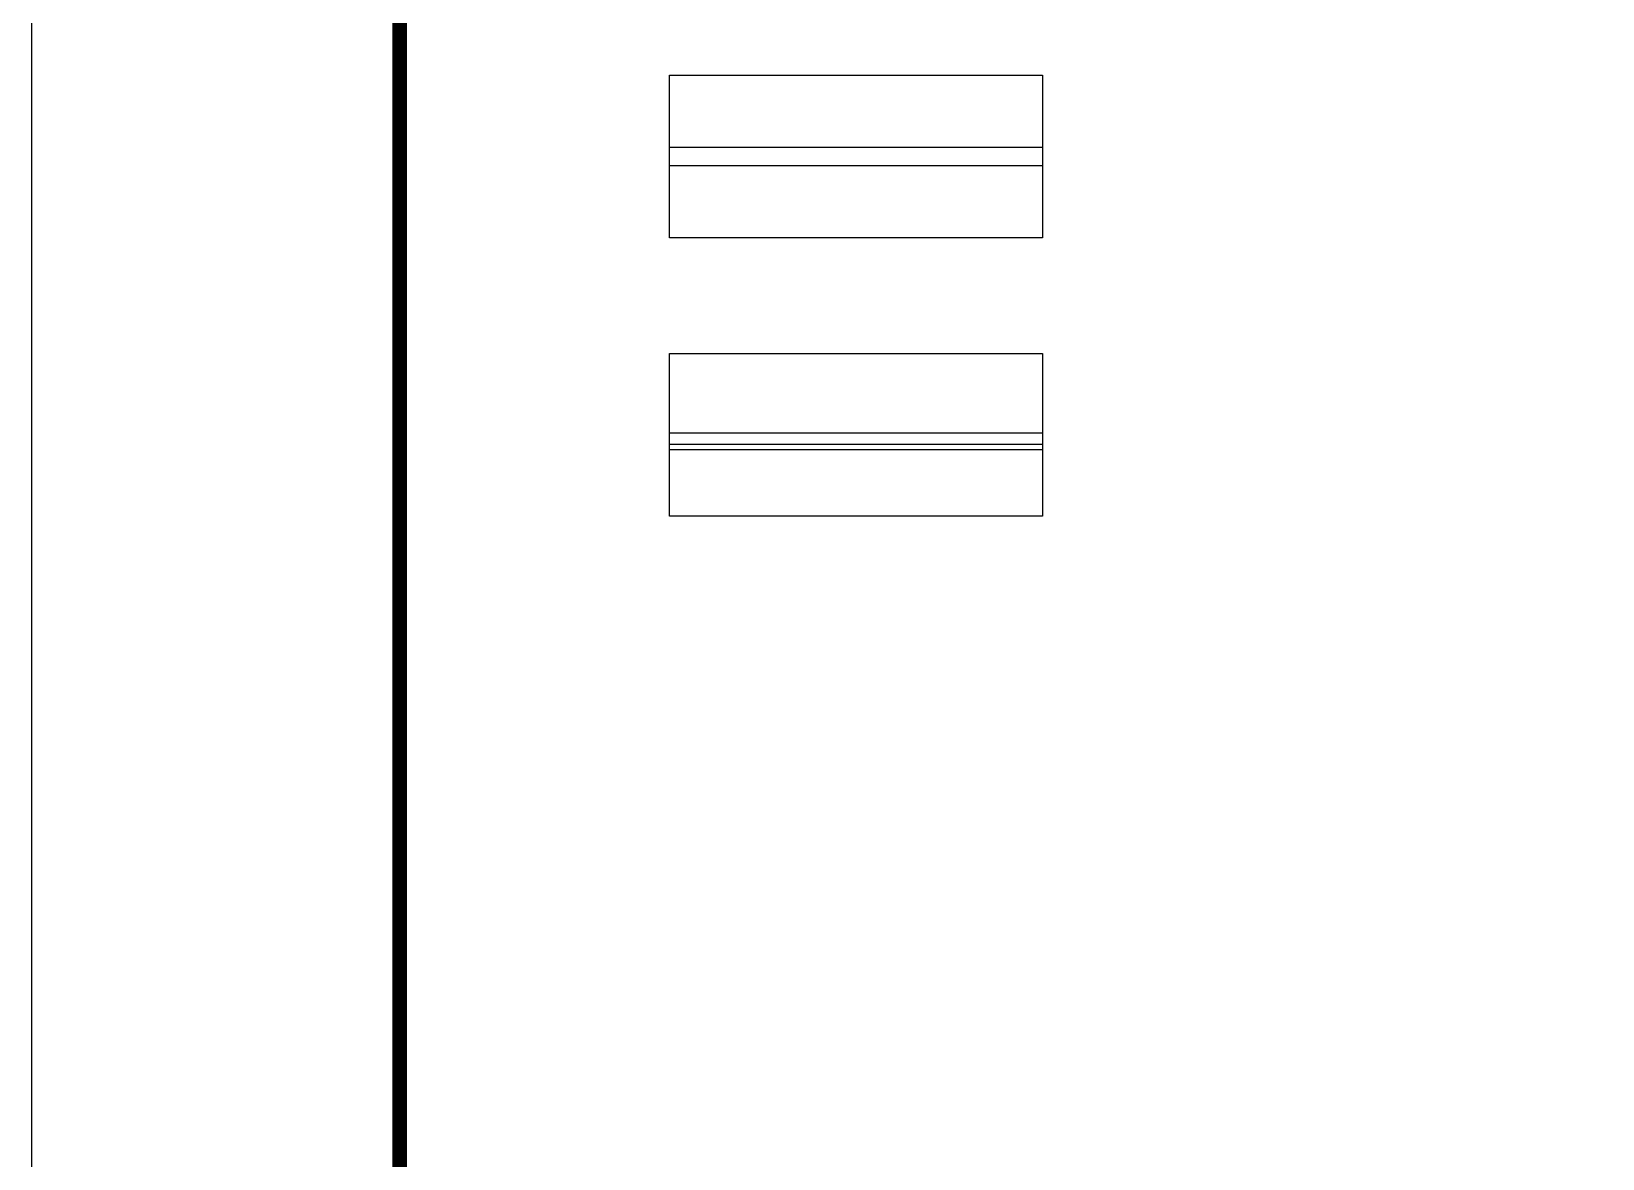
# Model space of a CAD drawing. Extents: x -34815 to 81416, y -425322 to 67478.
# Drawn here: x -2684 to 7986, y 15734 to 23389 of the extents above; entities that cross this region are included whole.
import ezdxf

# ---------------------------------------------------------------- set-up
doc = ezdxf.new("R2010")
doc.units = 0
doc.header["$LTSCALE"] = 1000
doc.header["$MEASUREMENT"] = 0
doc.layers.add('PUB_TITLE', color=7, linetype='Continuous')

# ---------------------------------------------------------------- blocks, each defined once
blk = doc.blocks.new('A1100图框')
at = {"layer": 'PUB_TITLE'}
blk.add_lwpolyline([(-2684, 8078), (81416, 8078), (81416, 67478), (-2684, 67478)], close=True, dxfattribs=at)
at = {"layer": 'PUB_TITLE', "const_width": 100}
blk.add_lwpolyline([(-184, 9078), (80416, 9078), (80416, 66478), (-184, 66478)], close=True, dxfattribs=at)

msp = doc.modelspace()

# ---------------------------------------------------------------- linework, layer by layer
for points in [[(1649, 23092), (4183, 23092), (4183, 21988), (1649, 21988)], [(1649, 21202), (4183, 21202), (4183, 20097), (1649, 20097)]]:
    msp.add_lwpolyline(points, close=True)
for points in [[(1649, 22603), (4183, 22603)], [(1649, 22478), (4183, 22478)], [(1649, 20662), (4183, 20662)], [(1649, 20587), (4183, 20587)], [(1649, 20549), (4183, 20549)]]:
    msp.add_lwpolyline(points)

# ---------------------------------------------------------------- block references
msp.add_blockref('A1100图框', (0, 0))

doc.saveas('drawing.dxf')
